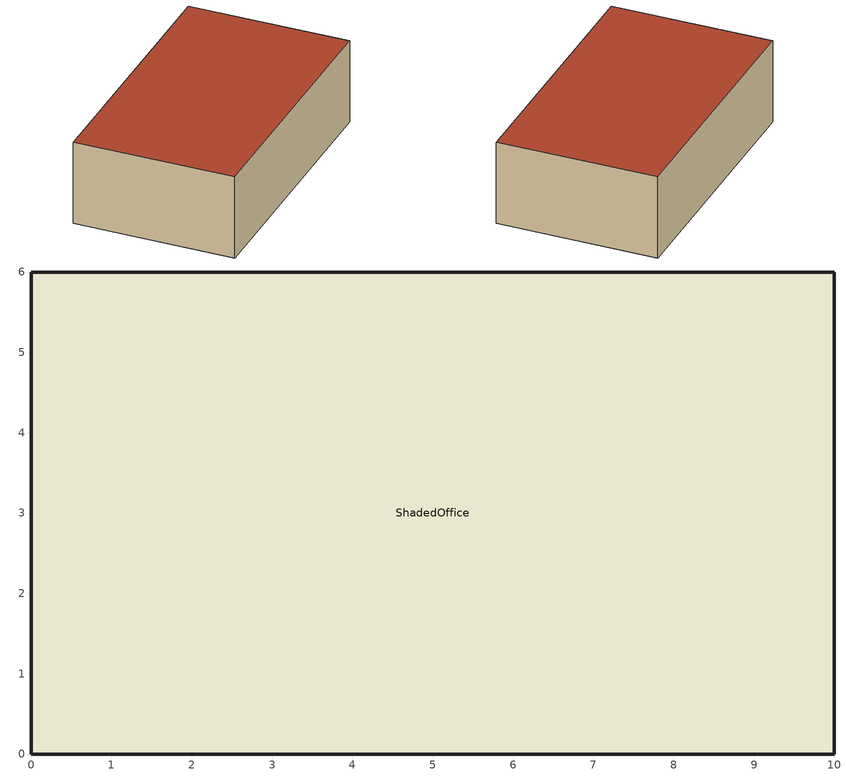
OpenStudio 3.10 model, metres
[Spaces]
ShadedOffice
 floor ground (Generic Opaque Construction): 0,0 10,0 10,6 0,6 z0
 wall outside (Generic Opaque Construction): 0,0 10,0 10,6 0,6 0,0 z0:3.2
 roof outside (Generic Opaque Construction): 0,6 10,6 10,0 0,0 z3.2
[Material]
Generic Medium Opaque Material: Roughness=MediumRough; Thickness {m}=0.2; Conductivity {W/m-K}=0.12; Density {kg/m3}=800; Specific Heat {J/kg-K}=1000
[Construction]
Generic Opaque Construction: Generic Medium Opaque Material
[BuildingStory]
Ground Story
[Space]
ShadedOffice: Building Story=Ground Story; Thermal Zone=ShadedOffice Zone
[ThermalZone]
ShadedOffice Zone: Use Ideal Air Loads=No
[Sizing:Zone]
ShadedOffice Zone: Zone Cooling Design Supply Air Temperature Input Method=SupplyAirTemperature; Zone Cooling Design Supply Air Temperature {C}=14; Zone Cooling Design Supply Air Temperature Difference {deltaC}=11.11; Zone Heating Design Supply Air Temperature Input Method=SupplyAirTemperature; Zone Heating Design Supply Air Temperature {C}=40; Zone Heating Design Supply Air Temperature Difference {deltaC}=11.11; Zone Cooling Design Supply Air Humidity Ratio {kg-H2O/kg-air}=0.0085; Zone Heating Design Supply Air Humidity Ratio {kg-H2O/kg-air}=0.008; Cooling Design Air Flow Method=DesignDay; Heating Design Air Flow Method=DesignDay; Account for Dedicated Outdoor Air System=No; Dedicated Outdoor Air System Control Strategy=NeutralSupplyAir; Dedicated Outdoor Air Low Setpoint Temperature for Design {C}=autosize; Dedicated Outdoor Air High Setpoint Temperature for Design {C}=autosize; Zone Load Sizing Method=Sensible Load Only No Latent Load; Zone Latent Cooling Design Supply Air Humidity Ratio Input Method=HumidityRatioDifference; Zone Cooling Design Supply Air Humidity Ratio Difference {kgWater/kgDryAir}=0.005; Zone Latent Heating Design Supply Air Humidity Ratio Input Method=HumidityRatioDifference; Zone Humidification Design Supply Air Humidity Ratio Difference {kgWater/kgDryAir}=0.005; Sizing Option=Coincident
